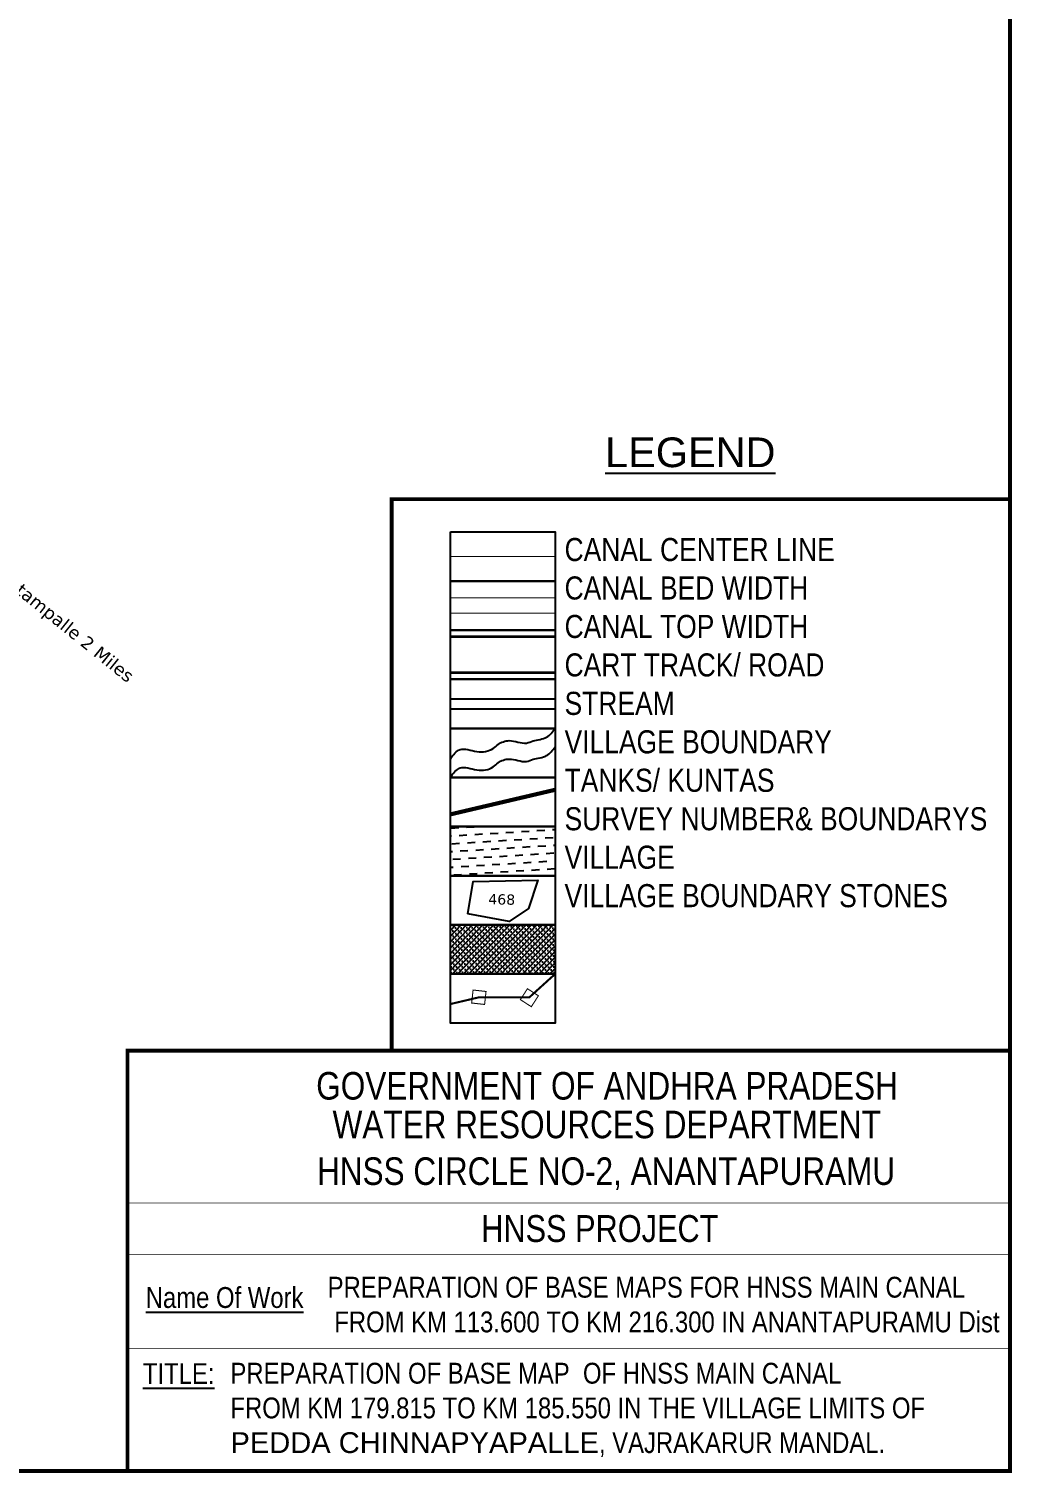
# Model space of a CAD drawing. Header units: inches. Extents: x 745102 to 755908, y 1649153 to 1658333.
# Drawn here: x 753985 to 755901, y 1649153 to 1651966 of the extents above; entities that cross this region are included whole.
import ezdxf
from ezdxf.enums import TextEntityAlignment as Align

# ---------------------------------------------------------------- set-up
doc = ezdxf.new("R2010")
doc.units = ezdxf.units.IN
doc.header["$MEASUREMENT"] = 0
doc.linetypes.add('ACAD_ISO02W100', pattern=[15, 12, -3])
doc.linetypes.add('HIDDEN2', pattern=[0.1875, 0.125, -0.0625])
for name, color, linetype in [('CANAL1', 1, 'Continuous'), ('FRAME 025', 7, 'Continuous'), ('PLOT NO', 7, 'Continuous'), ('ROADS', 6, 'Continuous'), ('STRUCTURE', 5, 'Continuous'), ('TABLE', 7, 'Continuous'), ('tank', 4, 'Continuous'), ('TITLEBLOCK', 7, 'Continuous'), ('VILLAGE', 30, 'Continuous'), ('VILLAGE BOUNDRY', 5, 'Continuous'), ('VILLAGE STONES', 240, 'Continuous')]:
    doc.layers.add(name, color=color, linetype=linetype)
doc.styles.add('A', font='ARIAL_1.TTF')
doc.styles.add('ARIALN', font='ARIALN_1.TTF')
doc.styles.get("Standard").update_dxf_attribs({"font": 'verdana_0.ttf'})

msp = doc.modelspace()

# ---------------------------------------------------------------- hatches: boundary and pattern name
at = {"layer": 'tank'}
h = msp.add_hatch(dxfattribs=at)
h.set_pattern_fill('DASH', color=256, scale=121.505087, angle=3.5405, style=0)
h.set_pattern_definition([(3.5405362, (-18476.45, -46719.63), (14.2212084, 16.09708578), [15.18813582, -15.18813582])])
h.paths.add_polyline_path([(754806.5, 1650412.2), (755010.5, 1650412.2), (755010.5, 1650316.5), (754806.5, 1650316.5)])
at = {"layer": 'VILLAGE', "linetype": 'Continuous'}
h = msp.add_hatch(dxfattribs=at)
h.set_pattern_fill('SACNCR', color=256, scale=81.610896, angle=1.5303, style=0)
h.set_pattern_definition([(46.53031993, (-18476.45, -46719.63), (-5.552641114, 5.263678017), []), (46.53031993, (-18471.042, -46719.486), (-5.552641114, 5.263678017), [0, -7.651021475])])
h.paths.add_polyline_path([(754806.5, 1650220.8), (755010.5, 1650220.8), (755010.5, 1650125.2), (754806.5, 1650125.2)])

# ---------------------------------------------------------------- linework, layer by layer
at = {"layer": 'CANAL1', "color": 1, "linetype": 'HIDDEN2', "ltscale": 100, "const_width": 2}
msp.add_lwpolyline([(754806.5, 1650938.3), (755010.5, 1650938.3)], dxfattribs=at)
at = {"layer": 'CANAL1', "color": 5, "const_width": 2}
for points in [[(755010.5, 1650857.7), (754806.5, 1650857.7)], [(755010.5, 1650827.7), (754806.5, 1650827.7)]]:
    msp.add_lwpolyline(points, dxfattribs=at)
at = {"layer": 'CANAL1', "color": 1, "const_width": 5}
for points in [[(755010.5, 1650782), (754806.5, 1650782)], [(755010.5, 1650712), (754806.5, 1650712)]]:
    msp.add_lwpolyline(points, dxfattribs=at)
at = {"layer": 'FRAME 025', "lineweight": -3, "const_width": 1.28}
for points in [[(754177.3, 1649679.2), (755896.7, 1649679.2)], [(754177.3, 1649579.2), (755896.7, 1649579.2)], [(754177.3, 1649395.4), (755896.7, 1649395.4)]]:
    msp.add_lwpolyline(points, dxfattribs=at)
at = {"layer": 'PLOT NO'}
for points in [[(754806.5, 1650986.2), (755010.5, 1650986.2), (755010.5, 1650890.5), (754806.5, 1650890.5)], [(754806.5, 1650890.5), (755010.5, 1650890.5), (755010.5, 1650794.8), (754806.5, 1650794.8)], [(754806.5, 1650794.8), (755010.5, 1650794.8), (755010.5, 1650699.2), (754806.5, 1650699.2)], [(754806.5, 1650699.2), (755010.5, 1650699.2), (755010.5, 1650603.5), (754806.5, 1650603.5)], [(754806.5, 1650603.5), (755010.5, 1650603.5), (755010.5, 1650507.8), (754806.5, 1650507.8)], [(754806.5, 1650507.8), (755010.5, 1650507.8), (755010.5, 1650412.2), (754806.5, 1650412.2)], [(754806.5, 1650412.2), (755010.5, 1650412.2), (755010.5, 1650316.5), (754806.5, 1650316.5)], [(754806.5, 1650316.5), (755010.5, 1650316.5), (755010.5, 1650220.8), (754806.5, 1650220.8)], [(754806.5, 1650220.8), (755010.5, 1650220.8), (755010.5, 1650125.2), (754806.5, 1650125.2)], [(754806.5, 1650125.2), (755010.5, 1650125.2), (755010.5, 1650029.5), (754806.5, 1650029.5)]]:
    msp.add_lwpolyline(points, close=True, dxfattribs=at)
at = {"layer": 'PLOT NO', "color": 6}
for points in [[(754806.5, 1650661.3), (755010.5, 1650661.3)], [(754806.5, 1650641.3), (755010.5, 1650641.3)]]:
    msp.add_lwpolyline(points, dxfattribs=at)
at = {"layer": 'PLOT NO'}
msp.add_lwpolyline([(754840.6, 1650242.2), (754851.1, 1650305.2), (754977.1, 1650308), (754958.9, 1650252.8), (754920.8, 1650227.5), (754840.6, 1650242.2)], dxfattribs=at)
at = {"layer": 'PLOT NO', "color": 4}
for points in [[(754806.5, 1650544.3), (754825.2, 1650562.3), (754858, 1650558.5), (754890, 1650564.6), (754899.4, 1650572.2), (754921, 1650579.6), (754938, 1650576.8), (754954.8, 1650575), (754967.5, 1650579.1), (754993.9, 1650586.2), (755010.5, 1650603.5)], [(754806.5, 1650508.5), (754825.2, 1650526.5), (754858, 1650522.7), (754890, 1650528.8), (754899.4, 1650536.4), (754921, 1650543.8), (754938, 1650541), (754954.8, 1650539.2), (754967.5, 1650543.3), (754993.9, 1650550.4), (755010.5, 1650567.7)]]:
    msp.add_spline(points, degree=3, dxfattribs=at)
at = {"layer": 'STRUCTURE', "color": 5, "const_width": 7.68}
for points in [[(745105.6, 1657661.9), (755896.7, 1657661.9), (755896.7, 1649156.9), (745105.6, 1649156.9)], [(754692.1, 1651049.9), (755896.7, 1651049.9), (755896.7, 1649975.8), (754692.1, 1649975.8)], [(754177.6, 1649975.8), (755896.7, 1649975.8), (755896.7, 1649156.9), (754177.6, 1649156.9)]]:
    msp.add_lwpolyline(points, close=True, dxfattribs=at)
at = {"layer": 'VILLAGE BOUNDRY', "linetype": 'ACAD_ISO02W100', "ltscale": 2}
for points, const_width in [([(754806.5, 1650436), (755010.5, 1650483.9)], 8), ([(754806.5, 1650066.6), (754862.9, 1650079.9), (754960.5, 1650079.9), (755010.5, 1650125.2)], 4)]:
    msp.add_lwpolyline(points, dxfattribs=dict(at, const_width=const_width))
at = {"layer": 'VILLAGE STONES', "const_width": 2.03}
for points in [[(754850.7, 1650093.9), (754875.9, 1650091.1), (754873.1, 1650065.8), (754847.9, 1650068.6)], [(754942.8, 1650075.2), (754956.6, 1650096.5), (754977.9, 1650082.7), (754964.1, 1650061.4)]]:
    msp.add_lwpolyline(points, close=True, dxfattribs=at)

# ---------------------------------------------------------------- texts
at = {"layer": 'PLOT NO'}
msp.add_text('468', height=20, rotation=358.6877, dxfattribs=at).set_placement((754906.5, 1650270.4), align=Align.MIDDLE_CENTER)
at = {"layer": 'ROADS'}
msp.add_text('To Venkatampalle 2 Miles', height=25, rotation=321.1408, dxfattribs=at).set_placement((753833.2, 1650968.6))
at = {"layer": 'TABLE', "extrusion": (0.000201441, 0.004807, 0.999988), "style": 'A'}
msp.add_text('%%ULEGEND', height=57.78, rotation=359.9999, dxfattribs=at).set_placement((755273.7, 1651121.4, 8088.9), align=Align.MIDDLE)
at = {"layer": 'TITLEBLOCK', "extrusion": (0.000201441, 0.004807, 0.999988), "style": 'ARIALN'}
for s, height, p in [('GOVERNMENT OF ANDHRA PRADESH ', 53.629, (754545.1, 1649860.8, 8074.5)), ('WATER RESOURCES DEPARTMENT  ', 53.629, (754577, 1649785.5, 8073.5)), ('HNSS CIRCLE NO-2, ANANTAPURAMU', 53.629, (754546.7, 1649694.6, 8073)), ('HNSS PROJECT', 52.227, (754866.6, 1649583.5, 8075.4)), ('%%UName Of Work', 40.553, (754213.1, 1649455, 8076)), ('%%UTITLE:', 40.55, (754207.6, 1649306.8, 8076.9))]:
    msp.add_text(s, height=height, rotation=359.9999, dxfattribs=at).set_placement(p)
at = {"layer": 'TITLEBLOCK', "extrusion": (0.000201441, 0.004807, 0.999988), "attachment_point": 1, "text_direction": (1, -1e-06, -0.000201), "style": 'ARIALN'}
for s, insert, char_height, width in [('CANAL CENTER LINE \\PCANAL BED WIDTH {\\H1.5288x; }\\PCANAL TOP WIDTH {\\H1.3525x; }\\PCART TRACK/ ROAD{\\H1.4113x; }\\PSTREAM {\\H1.3917x; }\\PVILLAGE BOUNDARY{\\H1.3982x; }\\PTANKS/ KUNTAS{\\H1.3961x; }\\PSURVEY NUMBER& BOUNDARYS{\\H1.3968x; }\\PVILLAGE{\\H1.3966x; }\\PVILLAGE BOUNDARY STONES{\\H1.3966x; }', (755028.9, 1650974.3), 44.934, 942.081), ('PREPARATION OF BASE MAPS FOR HNSS MAIN CANAL\\P FROM KM 113.600 TO KM 216.300 IN ANANTAPURAMU Dist', (754567.4, 1649535.4, -4.7), 40.553, 1308.99)]:
    msp.add_mtext(s, dxfattribs=dict(at, insert=insert, char_height=char_height, width=width))
at = {"layer": 'TITLEBLOCK', "insert": (754378.1, 1649367.9), "char_height": 40.5527, "width": 1431.613, "attachment_point": 1, "rotation": 359.9999, "style": 'ARIALN'}
msp.add_mtext('PREPARATION OF BASE MAP  OF HNSS MAIN CANAL  \\PFROM KM {\\C1;179.815} TO KM {\\C1;185.550 }IN THE VILLAGE LIMITS OF   {\\fArial|b0|i0|c0|p34;\\C1;PEDDA CHINNAPYAPALLE}, VAJRAKARUR MANDAL.', dxfattribs=at)

doc.saveas('drawing.dxf')
